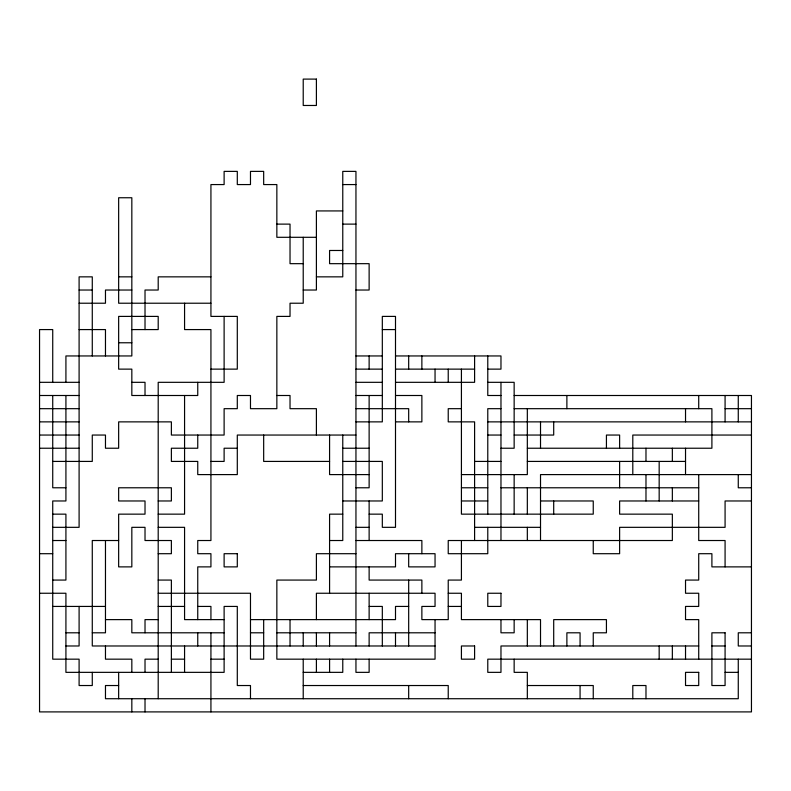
<?xml version="1.0" encoding="UTF-8"?>
<svg xmlns="http://www.w3.org/2000/svg" width="791" height="791" viewBox="0 0 791 791"><rect width="100%" height="100%" fill="white"/><g stroke="black" fill="none" stroke-linecap="round" stroke-linejoin="round"><path stroke-width="1.19" d="M342.77 184.57L355.95 184.57M342.77 210.93L316.4 210.93L316.4 290.03L303.22 290.03M276.85 224.12L290.03 224.12L290.03 263.67L303.22 263.67M342.77 224.12L355.95 224.12M316.4 237.3L276.85 237.3L276.85 184.57L263.67 184.57L263.67 171.38L250.48 171.38L250.48 184.57L237.3 184.57L237.3 171.38L224.12 171.38L224.12 184.57L210.93 184.57L210.93 316.4L237.3 316.4L237.3 369.13L210.93 369.13M342.77 250.48L329.58 250.48L329.58 263.67L369.13 263.67L369.13 290.03L355.95 290.03M118.65 276.85L131.83 276.85M210.93 276.85L158.2 276.85L158.2 290.03L145.02 290.03L145.02 329.58M316.4 276.85L342.77 276.85L342.77 171.38L355.95 171.38L355.95 645.98M79.1 290.03L92.28 290.03M131.83 290.03L105.47 290.03L105.47 303.22L79.1 303.22M210.93 303.22L118.65 303.22L118.65 197.75L131.83 197.75L131.83 355.95L65.92 355.95L65.92 382.32M79.1 329.58L105.47 329.58L105.47 355.95M131.83 329.58L158.2 329.58L158.2 316.4L118.65 316.4L118.65 369.13L131.83 369.13L131.83 395.5L197.75 395.5L197.75 382.32M382.32 329.58L395.5 329.58M118.65 342.77L131.83 342.77M355.95 355.95L382.32 355.95M395.5 355.95L500.97 355.95L500.97 369.13L487.78 369.13M355.95 369.13L382.32 369.13M395.5 369.13L474.6 369.13M39.55 382.32L79.1 382.32M131.83 382.32L145.02 382.32L145.02 395.5M355.95 382.32L382.32 382.32M395.5 382.32L474.6 382.32L474.6 355.95M487.78 382.32L514.15 382.32L514.15 448.23L500.97 448.23M39.55 395.5L79.1 395.5M276.85 395.5L290.03 395.5L290.03 408.68L316.4 408.68L316.4 435.05M355.95 395.5L382.32 395.5M395.5 395.5L421.87 395.5L421.87 421.87L395.5 421.87M500.97 395.5L487.78 395.5L487.78 355.95M514.15 395.5L751.45 395.5L751.45 711.9L39.55 711.9L39.55 329.58L52.73 329.58L52.73 382.32M39.55 408.68L79.1 408.68M355.95 408.68L408.68 408.68L408.68 421.87M461.42 408.68L448.23 408.68L448.23 421.87L474.6 421.87L474.6 540.52M500.97 408.68L487.78 408.68L487.78 514.15M514.15 408.68L711.9 408.68L711.9 448.23L527.33 448.23M725.08 408.68L751.45 408.68M39.55 421.87L79.1 421.87M355.95 421.87L382.32 421.87L382.32 316.4L395.5 316.4L395.5 527.33L382.32 527.33L382.32 514.15L369.13 514.15M487.78 421.87L751.45 421.87M39.55 435.05L79.1 435.05M355.95 435.05L237.3 435.05L237.3 474.6L197.75 474.6L197.75 461.42L171.38 461.42L171.38 448.23L197.75 448.23L197.75 435.05M487.78 435.05L500.97 435.05M514.15 435.05L553.7 435.05L553.7 421.87M751.45 435.05L632.8 435.05L632.8 474.6M39.55 448.23L79.1 448.23M237.3 448.23L224.12 448.23L224.12 461.42L210.93 461.42M342.77 448.23L369.13 448.23M52.73 461.42L92.28 461.42L92.28 435.05L105.47 435.05L105.47 448.23L118.65 448.23L118.65 421.87L171.38 421.87L171.38 435.05L224.12 435.05L224.12 408.68L237.3 408.68L237.3 395.5L250.48 395.5L250.48 408.68L276.85 408.68L276.85 316.4L290.03 316.4L290.03 303.22L303.22 303.22L303.22 237.3M329.58 461.42L263.67 461.42L263.67 435.05M342.77 461.42L382.32 461.42L382.32 500.97L342.77 500.97M474.6 461.42L500.97 461.42M527.33 461.42L685.53 461.42M369.13 474.6L329.58 474.6L329.58 435.05M461.42 474.6L527.33 474.6L527.33 408.68M751.45 474.6L540.52 474.6L540.52 540.52M65.92 487.78L52.73 487.78L52.73 395.5M355.95 487.78L369.13 487.78L369.13 395.5M461.42 487.78L487.78 487.78M500.97 487.78L698.72 487.78M751.45 487.78L738.27 487.78L738.27 474.6M158.2 500.97L171.38 500.97L171.38 487.78L118.65 487.78L118.65 500.97L145.02 500.97L145.02 514.15L118.65 514.15L118.65 566.88L131.83 566.88L131.83 527.33L145.02 527.33L145.02 540.52L171.38 540.52L171.38 553.7L158.2 553.7M461.42 500.97L487.78 500.97M540.52 500.97L593.25 500.97L593.25 514.15L461.42 514.15L461.42 369.13M698.72 500.97L619.62 500.97L619.62 514.15L672.35 514.15L672.35 540.52L448.23 540.52L448.23 553.7L487.78 553.7L487.78 527.33M751.45 500.97L725.08 500.97L725.08 527.33L619.62 527.33L619.62 553.7L593.25 553.7L593.25 540.52M52.73 514.15L65.92 514.15L65.92 580.07L52.73 580.07M158.2 514.15L184.57 514.15L184.57 395.5M342.77 514.15L329.58 514.15L329.58 593.25M52.73 527.33L79.1 527.33L79.1 276.85L92.28 276.85L92.28 355.95M158.2 527.33L184.57 527.33L184.57 619.62L224.12 619.62M355.95 527.33L369.13 527.33M474.6 527.33L540.52 527.33M52.73 540.52L65.92 540.52M118.65 540.52L92.28 540.52L92.28 645.98L435.05 645.98M329.58 540.52L342.77 540.52L342.77 435.05M355.95 540.52L421.87 540.52L421.87 553.7M39.55 553.7L52.73 553.7M355.95 553.7L316.4 553.7L316.4 580.07L276.85 580.07L276.85 659.17L435.05 659.17L435.05 619.62M329.58 566.88L395.5 566.88L395.5 553.7L435.05 553.7L435.05 566.88L408.68 566.88L408.68 553.7M751.45 566.88L711.9 566.88L711.9 553.7L698.72 553.7L698.72 580.07L685.53 580.07L685.53 593.25L698.72 593.25L698.72 606.43L685.53 606.43L685.53 619.62L698.72 619.62L698.72 659.17M158.2 580.07L171.38 580.07L171.38 672.35M39.55 593.25L65.92 593.25L65.92 672.35L224.12 672.35L224.12 606.43L237.3 606.43L237.3 685.53L250.48 685.53L250.48 698.72M158.2 593.25L250.48 593.25L250.48 659.17L263.67 659.17L263.67 619.62M448.23 593.25L461.42 593.25L461.42 619.62L540.52 619.62L540.52 645.98M52.73 606.43L105.47 606.43M158.2 606.43L184.57 606.43M197.75 606.43L210.93 606.43L210.93 619.62M369.13 606.43L382.32 606.43L382.32 645.98M408.68 606.43L395.5 606.43L395.5 619.62L250.48 619.62M448.23 606.43L461.42 606.43M105.47 619.62L131.83 619.62L131.83 632.8L224.12 632.8M158.2 619.62L145.02 619.62L145.02 632.8M65.92 632.8L79.1 632.8M92.28 632.8L105.47 632.8L105.47 540.52M250.48 632.8L263.67 632.8M276.85 632.8L355.95 632.8M435.05 632.8L369.13 632.8L369.13 645.98M751.45 632.8L738.27 632.8L738.27 645.98L751.45 645.98M65.92 645.98L79.1 645.98L79.1 606.43M698.72 645.98L500.97 645.98L500.97 672.35L487.78 672.35L487.78 659.17L751.45 659.17M711.9 645.98L725.08 645.98M158.2 659.17L145.02 659.17L145.02 672.35M171.38 659.17L184.57 659.17M210.93 659.17L224.12 659.17M303.22 672.35L342.77 672.35L342.77 659.17M725.08 672.35L738.27 672.35M118.65 685.53L105.47 685.53L105.47 698.72L738.27 698.72L738.27 659.17M303.22 685.53L448.23 685.53L448.23 698.72M527.33 685.53L593.25 685.53L593.25 698.72M738.27 395.5L738.27 421.87M725.08 395.5L725.08 421.87M725.08 566.88L725.08 540.52L698.72 540.52L698.72 474.6M698.72 395.5L698.72 408.68M685.53 408.68L685.53 421.87M685.53 448.23L685.53 474.6M685.53 645.98L685.53 659.17M672.35 448.23L672.35 461.42M672.35 487.78L672.35 500.97M672.35 645.98L672.35 659.17M659.17 461.42L659.17 500.97M659.17 645.98L659.17 659.17M645.98 448.23L645.98 461.42M645.98 474.6L645.98 500.97M645.98 698.72L645.98 685.53L632.8 685.53L632.8 698.72M619.62 448.23L619.62 435.05L606.43 435.05L606.43 448.23M619.62 461.42L619.62 487.78M593.25 645.98L593.25 632.8L606.43 632.8L606.43 619.62L553.7 619.62L553.7 645.98M580.07 645.98L580.07 632.8L566.88 632.8L566.88 645.98M580.07 685.53L580.07 698.72M566.88 395.5L566.88 408.68M553.7 500.97L553.7 514.15M540.52 421.87L540.52 448.23M527.33 487.78L527.33 514.15M527.33 527.33L527.33 540.52M527.33 619.62L527.33 645.98M527.33 698.72L527.33 672.35L514.15 672.35L514.15 659.17M514.15 474.6L514.15 514.15M514.15 619.62L514.15 632.8L500.97 632.8L500.97 619.62M500.97 382.32L500.97 540.52M461.42 540.52L461.42 580.07L448.23 580.07L448.23 619.62L421.87 619.62L421.87 606.43L435.05 606.43L435.05 593.25L316.4 593.25L316.4 619.62M448.23 369.13L448.23 382.32M435.05 369.13L435.05 382.32M421.87 355.95L421.87 369.13M421.87 593.25L421.87 580.07L369.13 580.07L369.13 566.88M408.68 355.95L408.68 369.13M408.68 580.07L408.68 645.98M408.68 685.53L408.68 698.72M395.5 632.8L395.5 645.98M369.13 355.95L369.13 369.13M369.13 500.97L369.13 540.52M369.13 593.25L369.13 619.62M369.13 659.17L369.13 672.35L355.95 672.35L355.95 659.17M329.58 632.8L329.58 645.98M329.58 659.17L329.58 672.35M316.4 632.8L316.4 645.98M316.4 659.17L316.4 672.35M303.22 632.8L303.22 645.98M303.22 659.17L303.22 698.72M290.03 619.62L290.03 645.98M224.12 316.4L224.12 382.32L158.2 382.32L158.2 698.72M210.93 632.8L210.93 711.9M197.75 619.62L197.75 566.88L210.93 566.88L210.93 553.7L197.75 553.7L197.75 540.52L210.93 540.52L210.93 329.58L184.57 329.58L184.57 303.22M197.75 632.8L197.75 645.98M184.57 645.98L184.57 672.35M145.02 698.72L145.02 711.9M131.83 672.35L131.83 659.17L105.47 659.17L105.47 645.98M131.83 698.72L131.83 711.9M118.65 672.35L118.65 698.72M92.28 672.35L92.28 685.53L79.1 685.53L79.1 659.17L52.73 659.17L52.73 500.97L65.92 500.97L65.92 395.5M316.4 79.1L303.22 79.1L303.22 105.47L316.4 105.47L316.4 79.1M237.3 553.7L224.12 553.7L224.12 566.88L237.3 566.88L237.3 553.7M500.97 593.25L487.78 593.25L487.78 606.43L500.97 606.43L500.97 593.25M725.08 632.8L711.9 632.8L711.9 685.53L725.08 685.53L725.08 632.8M474.6 645.98L461.42 645.98L461.42 659.17L474.6 659.17L474.6 645.98M698.72 672.35L685.53 672.35L685.53 685.53L698.72 685.53L698.72 672.35"/></g></svg>
